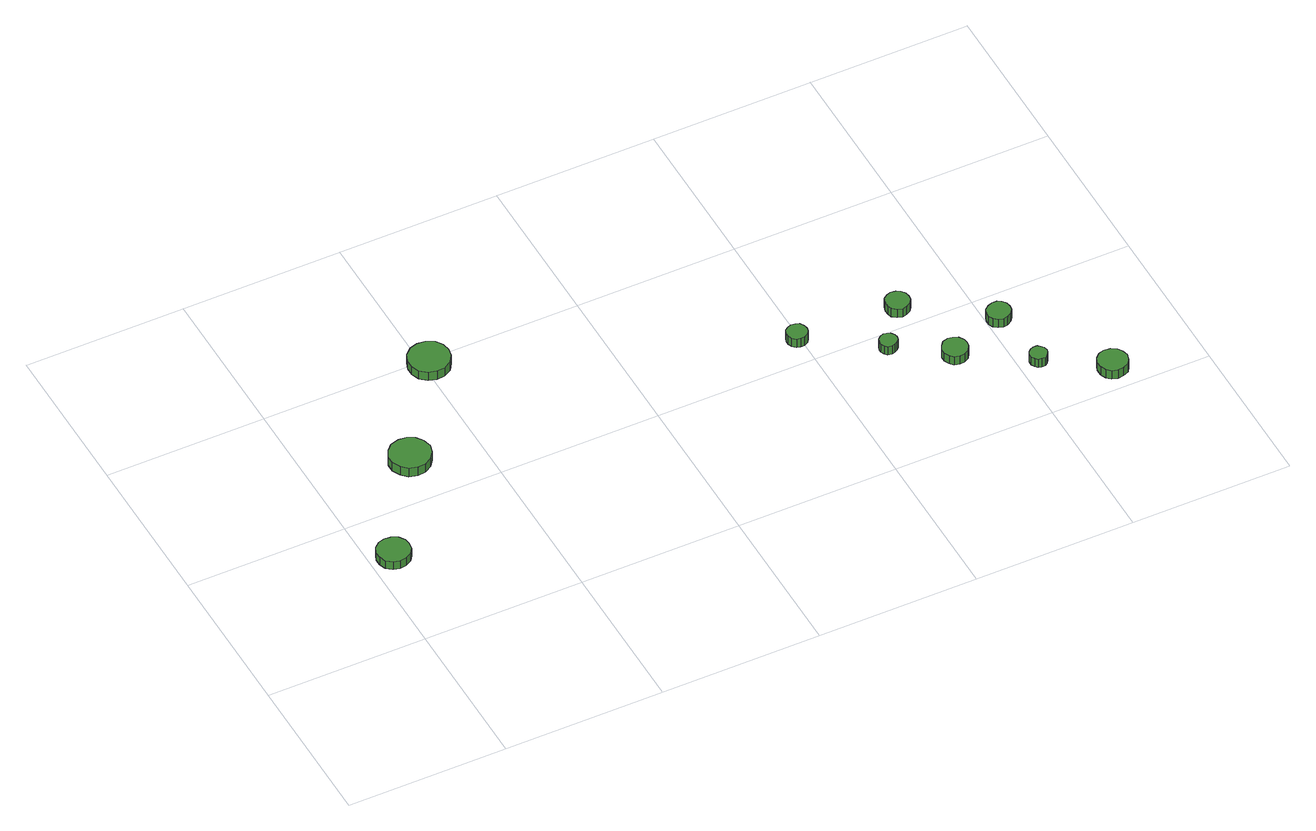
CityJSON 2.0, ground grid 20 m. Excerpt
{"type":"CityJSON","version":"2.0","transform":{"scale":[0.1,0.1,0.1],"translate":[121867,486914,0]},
"CityObjects":{
"tree1":{"type":"SolitaryVegetationObject","attributes":{"function":"something"},"geometry":[{"type":"MultiSurface","lod":"1","boundaries":[[[0,1,2,3,4,5,6,7,8,9,10,11,12,13,14]],[[15,16,17,18,19,20,21,22,23,24,25,26,27,28,29]],[[0,29,28,1]],[[1,28,27,2]],[[2,27,26,3]],[[3,26,25,4]],[[4,25,24,5]],[[5,24,23,6]],[[6,23,22,7]],[[7,22,21,8]],[[8,21,20,9]],[[9,20,19,10]],[[10,19,18,11]],[[11,18,17,12]],[[12,17,16,13]],[[13,16,15,14]],[[14,15,29,0]]]}]},
"tree2":{"type":"SolitaryVegetationObject","attributes":{"function":"something"},"geometry":[{"type":"MultiSurface","lod":"1","boundaries":[[[30,31,32,33,34,35,36,37,38,39,40,41,42,43,44]],[[45,46,47,48,49,50,51,52,53,54,55,56,57,58,59]],[[30,59,58,31]],[[31,58,57,32]],[[32,57,56,33]],[[33,56,55,34]],[[34,55,54,35]],[[35,54,53,36]],[[36,53,52,37]],[[37,52,51,38]],[[38,51,50,39]],[[39,50,49,40]],[[40,49,48,41]],[[41,48,47,42]],[[42,47,46,43]],[[43,46,45,44]],[[44,45,59,30]]]}]},
"tree3":{"type":"SolitaryVegetationObject","attributes":{"function":"something"},"geometry":[{"type":"MultiSurface","lod":"1","boundaries":[[[60,61,62,63,64,65,66,67,68,69,70,71,72,73,74]],[[75,76,77,78,79,80,81,82,83,84,85,86,87,88,89]],[[60,89,88,61]],[[61,88,87,62]],[[62,87,86,63]],[[63,86,85,64]],[[64,85,84,65]],[[65,84,83,66]],[[66,83,82,67]],[[67,82,81,68]],[[68,81,80,69]],[[69,80,79,70]],[[70,79,78,71]],[[71,78,77,72]],[[72,77,76,73]],[[73,76,75,74]],[[74,75,89,60]]]}]},
"tree4":{"type":"SolitaryVegetationObject","attributes":{"function":"something"},"geometry":[{"type":"MultiSurface","lod":"1","boundaries":[[[90,91,92,93,94,95,96,97,98,99,100,101,102,103,104]],[[105,106,107,108,109,110,111,112,113,114,115,116,117,118,119]],[[90,119,118,91]],[[91,118,117,92]],[[92,117,116,93]],[[93,116,115,94]],[[94,115,114,95]],[[95,114,113,96]],[[96,113,112,97]],[[97,112,111,98]],[[98,111,110,99]],[[99,110,109,100]],[[100,109,108,101]],[[101,108,107,102]],[[102,107,106,103]],[[103,106,105,104]],[[104,105,119,90]]]}]},
"tree5":{"type":"SolitaryVegetationObject","attributes":{"function":"something"},"geometry":[{"type":"MultiSurface","lod":"1","boundaries":[[[120,121,122,123,124,125,126,127,128,129,130,131,132,133,134]],[[135,136,137,138,139,140,141,142,143,144,145,146,147,148,149]],[[120,149,148,121]],[[121,148,147,122]],[[122,147,146,123]],[[123,146,145,124]],[[124,145,144,125]],[[125,144,143,126]],[[126,143,142,127]],[[127,142,141,128]],[[128,141,140,129]],[[129,140,139,130]],[[130,139,138,131]],[[131,138,137,132]],[[132,137,136,133]],[[133,136,135,134]],[[134,135,149,120]]]}]},
"tree6":{"type":"SolitaryVegetationObject","attributes":{"function":"something"},"geometry":[{"type":"MultiSurface","lod":"1","boundaries":[[[150,151,152,153,154,155,156,157,158,159,160,161,162,163,164]],[[165,166,167,168,169,170,171,172,173,174,175,176,177,178,179]],[[150,179,178,151]],[[151,178,177,152]],[[152,177,176,153]],[[153,176,175,154]],[[154,175,174,155]],[[155,174,173,156]],[[156,173,172,157]],[[157,172,171,158]],[[158,171,170,159]],[[159,170,169,160]],[[160,169,168,161]],[[161,168,167,162]],[[162,167,166,163]],[[163,166,165,164]],[[164,165,179,150]]]}]},
"tree7":{"type":"SolitaryVegetationObject","attributes":{"function":"something"},"geometry":[{"type":"MultiSurface","lod":"1","boundaries":[[[180,181,182,183,184,185,186,187,188,189,190,191,192,193,194]],[[195,196,197,198,199,200,201,202,203,204,205,206,207,208,209]],[[180,209,208,181]],[[181,208,207,182]],[[182,207,206,183]],[[183,206,205,184]],[[184,205,204,185]],[[185,204,203,186]],[[186,203,202,187]],[[187,202,201,188]],[[188,201,200,189]],[[189,200,199,190]],[[190,199,198,191]],[[191,198,197,192]],[[192,197,196,193]],[[193,196,195,194]],[[194,195,209,180]]]}]},
"tree8":{"type":"SolitaryVegetationObject","attributes":{"function":"something"},"geometry":[{"type":"MultiSurface","lod":"1","boundaries":[[[210,211,212,213,214,215,216,217,218,219,220,221,222,223,224]],[[225,226,227,228,229,230,231,232,233,234,235,236,237,238,239]],[[210,239,238,211]],[[211,238,237,212]],[[212,237,236,213]],[[213,236,235,214]],[[214,235,234,215]],[[215,234,233,216]],[[216,233,232,217]],[[217,232,231,218]],[[218,231,230,219]],[[219,230,229,220]],[[220,229,228,221]],[[221,228,227,222]],[[222,227,226,223]],[[223,226,225,224]],[[224,225,239,210]]]}]},
"tree9":{"type":"SolitaryVegetationObject","attributes":{"function":"something"},"geometry":[{"type":"MultiSurface","lod":"1","boundaries":[[[240,241,242,243,244,245,246,247,248,249,250,251,252,253,254]],[[255,256,257,258,259,260,261,262,263,264,265,266,267,268,269]],[[240,269,268,241]],[[241,268,267,242]],[[242,267,266,243]],[[243,266,265,244]],[[244,265,264,245]],[[245,264,263,246]],[[246,263,262,247]],[[247,262,261,248]],[[248,261,260,249]],[[249,260,259,250]],[[250,259,258,251]],[[251,258,257,252]],[[252,257,256,253]],[[253,256,255,254]],[[254,255,269,240]]]}]},
"tree10":{"type":"SolitaryVegetationObject","attributes":{"function":"something"},"geometry":[{"type":"MultiSurface","lod":"1","boundaries":[[[270,271,272,273,274,275,276,277,278,279,280,281,282,283,284]],[[285,286,287,288,289,290,291,292,293,294,295,296,297,298,299]],[[270,299,298,271]],[[271,298,297,272]],[[272,297,296,273]],[[273,296,295,274]],[[274,295,294,275]],[[275,294,293,276]],[[276,293,292,277]],[[277,292,291,278]],[[278,291,290,279]],[[279,290,289,280]],[[280,289,288,281]],[[281,288,287,282]],[[282,287,286,283]],[[283,286,285,284]],[[284,285,299,270]]]}]}
},
"vertices":[
[49,134,14],[48,142,14],[43,149,14],[35,153,14],[27,154,14],[19,152,14],[12,146,14],[9,138,14],[9,130,14],[12,122,14],[19,116,14],[27,114,14],[35,115,14],[43,119,14],[48,126,14],[48,126,2],[43,119,2],[35,115,2],[27,114,2],[19,116,2],[12,122,2],[9,130,2],[9,138,2],[12,146,2],[19,152,2],[27,154,2],[35,153,2],[43,149,2],[48,142,2],[49,134,2],
[140,259,20],[137,270,20],[131,278,20],[122,283,20],[112,284,20],[101,281,20],[94,274,20],[89,264,20],[89,254,20],[94,244,20],[101,237,20],[112,234,20],[122,235,20],[131,240,20],[137,249,20],[137,249,7],[131,240,7],[122,235,7],[112,234,7],[101,237,7],[94,244,7],[89,254,7],[89,264,7],[94,274,7],[101,281,7],[112,284,7],[122,283,7],[131,278,7],[137,270,7],[140,259,7],
[227,382,26],[225,392,26],[219,401,26],[209,406,26],[199,407,26],[189,404,26],[181,397,26],[177,387,26],[177,377,26],[181,367,26],[189,360,26],[199,357,26],[209,358,26],[219,363,26],[225,372,26],[225,372,13],[219,363,13],[209,358,13],[199,357,13],[189,360,13],[181,367,13],[177,377,13],[177,387,13],[181,397,13],[189,404,13],[199,407,13],[209,406,13],[219,401,13],[225,392,13],[227,382,13],
[605,229,24],[604,234,24],[601,239,24],[596,241,24],[591,242,24],[586,240,24],[582,237,24],[580,232,24],[580,227,24],[582,222,24],[586,218,24],[591,217,24],[596,217,24],[601,220,24],[604,224,24],[604,224,11],[601,220,11],[596,217,11],[591,217,11],[586,218,11],[582,222,11],[580,227,11],[580,232,11],[582,237,11],[586,240,11],[591,242,11],[596,241,11],[601,239,11],[604,234,11],[605,229,11],
[690,171,23],[689,175,23],[686,179,23],[682,181,23],[678,182,23],[673,180,23],[670,177,23],[668,173,23],[668,169,23],[670,164,23],[673,161,23],[678,160,23],[682,161,23],[686,163,23],[689,166,23],[689,166,10],[686,163,10],[682,161,10],[678,160,10],[673,161,10],[670,164,10],[668,169,10],[668,173,10],[670,177,10],[673,180,10],[678,182,10],[682,181,10],[686,179,10],[689,175,10],[690,171,10],
[757,127,22],[756,133,22],[752,139,22],[746,142,22],[740,143,22],[733,141,22],[729,136,22],[726,130,22],[726,124,22],[729,118,22],[733,113,22],[740,111,22],[746,112,22],[752,115,22],[756,121,22],[756,121,9],[752,115,9],[746,112,9],[740,111,9],[733,113,9],[729,118,9],[726,124,9],[726,130,9],[729,136,9],[733,141,9],[740,143,9],[746,142,9],[752,139,9],[756,133,9],[757,127,9],
[732,223,23],[731,229,23],[727,234,23],[722,237,23],[716,238,23],[710,236,23],[705,232,23],[703,226,23],[703,220,23],[705,214,23],[710,210,23],[716,208,23],[722,209,23],[727,212,23],[731,217,23],[731,217,10],[727,212,10],[722,209,10],[716,208,10],[710,210,10],[705,214,10],[703,220,10],[703,226,10],[705,232,10],[710,236,10],[716,238,10],[722,237,10],[727,234,10],[731,229,10],[732,223,10],
[832,75,22],[831,80,22],[828,83,22],[825,86,22],[820,86,22],[816,85,22],[813,82,22],[811,78,22],[811,73,22],[813,69,22],[816,66,22],[820,65,22],[825,65,22],[828,67,22],[831,71,22],[831,71,9],[828,67,9],[825,65,9],[820,65,9],[816,66,9],[813,69,9],[811,73,9],[811,78,9],[813,82,9],[816,85,9],[820,86,9],[825,86,9],[828,83,9],[831,80,9],[832,75,9],
[827,157,22],[826,163,22],[822,168,22],[817,171,22],[811,171,22],[805,169,22],[800,165,22],[798,160,22],[798,153,22],[800,148,22],[805,144,22],[811,142,22],[817,143,22],[822,146,22],[826,151,22],[826,151,9],[822,146,9],[817,143,9],[811,142,9],[805,144,9],[800,148,9],[798,153,9],[798,160,9],[800,165,9],[805,169,9],[811,171,9],[817,171,9],[822,168,9],[826,163,9],[827,157,9],
[909,26,23],[907,33,23],[903,39,23],[896,43,23],[888,44,23],[881,42,23],[876,37,23],[873,30,23],[873,22,23],[876,15,23],[881,10,23],[888,8,23],[896,9,23],[903,12,23],[907,18,23],[907,18,10],[903,12,10],[896,9,10],[888,8,10],[881,10,10],[876,15,10],[873,22,10],[873,30,10],[876,37,10],[881,42,10],[888,44,10],[896,43,10],[903,39,10],[907,33,10],[909,26,10]
]}
